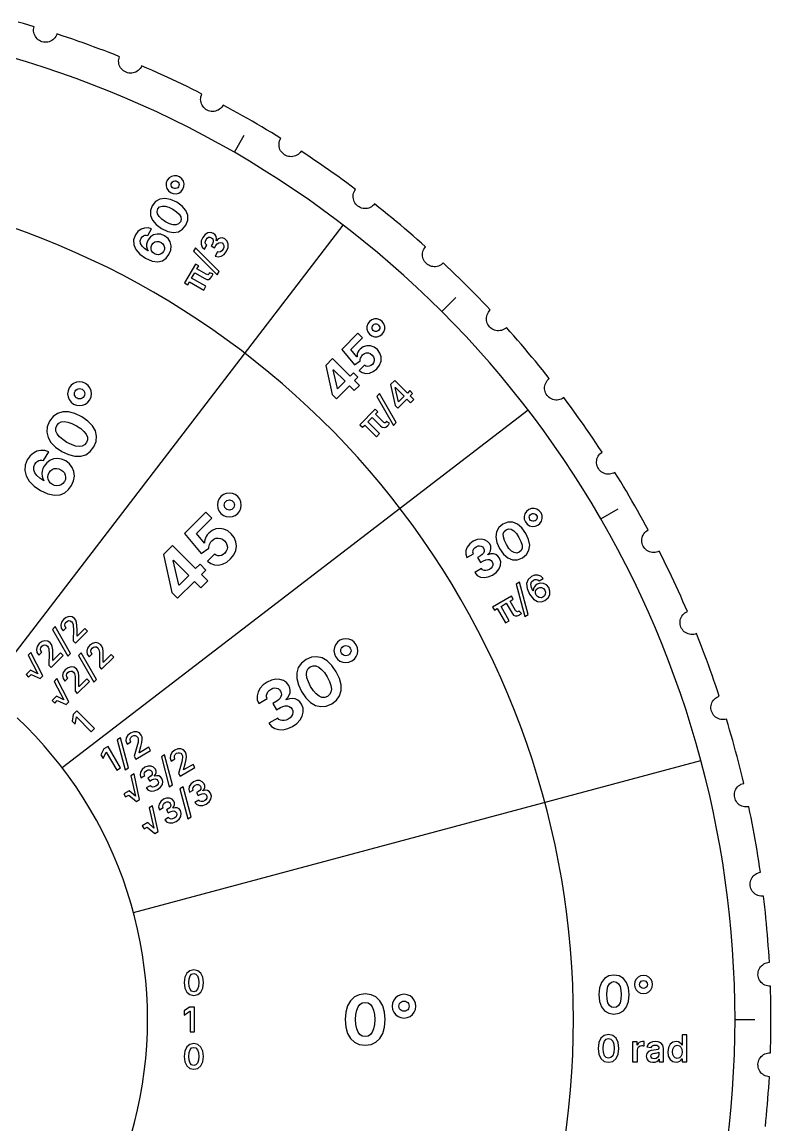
# Model space of a CAD drawing. Header units: millimetres. Extents: x 0 to 208, y 0 to 208.
# Drawn here: x 132.9 to 208, y 93.4 to 204 of the extents above; entities that cross this region are included whole.
import ezdxf

# ---------------------------------------------------------------- set-up
doc = ezdxf.new("R2010")
doc.units = ezdxf.units.MM
for name, color, linetype in [('CORTE', 1, 'CONTINUOUS'), ('GRAVAR', 7, 'CONTINUOUS'), ('MARCAR', 5, 'CONTINUOUS')]:
    doc.layers.add(name, color=color, linetype=linetype)

msp = doc.modelspace()

# ---------------------------------------------------------------- linework, layer by layer
at = {"layer": 'CORTE'}
msp.add_lwpolyline([(207.445, 93.274), (207.501, 93.828), (207.554, 94.382), (207.604, 94.936), (207.651, 95.49), (207.695, 96.045), (207.736, 96.599), (207.774, 97.154), (207.81, 97.71), (207.842, 98.265), (207.698, 98.281), (207.558, 98.314), (207.422, 98.363), (207.293, 98.429), (207.174, 98.509), (207.064, 98.604), (206.967, 98.71), (206.883, 98.828), (206.814, 98.955), (206.761, 99.089), (206.724, 99.229), (206.705, 99.372), (206.702, 99.516), (206.717, 99.66), (206.749, 99.8), (206.798, 99.936), (206.863, 100.065), (206.943, 100.186), (207.036, 100.295), (207.142, 100.393), (207.259, 100.478), (207.386, 100.547), (207.52, 100.601), (207.659, 100.639), (207.802, 100.66), (207.946, 100.663), (207.963, 101.219), (207.976, 101.775), (207.987, 102.331), (207.994, 102.887), (207.999, 103.444), (208, 104), (207.999, 104.556), (207.994, 105.113), (207.987, 105.669), (207.976, 106.225), (207.963, 106.781), (207.946, 107.337), (207.802, 107.34), (207.659, 107.361), (207.52, 107.399), (207.386, 107.453), (207.259, 107.522), (207.142, 107.607), (207.036, 107.705), (206.943, 107.814), (206.863, 107.935), (206.798, 108.064), (206.749, 108.2), (206.717, 108.34), (206.702, 108.484), (206.705, 108.628), (206.724, 108.771), (206.761, 108.911), (206.814, 109.045), (206.883, 109.172), (206.967, 109.29), (207.064, 109.396), (207.174, 109.491), (207.293, 109.571), (207.422, 109.637), (207.558, 109.686), (207.698, 109.719), (207.842, 109.735), (207.81, 110.29), (207.774, 110.846), (207.736, 111.401), (207.695, 111.955), (207.651, 112.51), (207.604, 113.064), (207.554, 113.618), (207.501, 114.172), (207.445, 114.726), (207.387, 115.279), (207.325, 115.832), (207.26, 116.384), (207.116, 116.375), (206.972, 116.383), (206.83, 116.408), (206.692, 116.45), (206.56, 116.509), (206.435, 116.582), (206.321, 116.671), (206.218, 116.772), (206.128, 116.885), (206.053, 117.008), (205.992, 117.139), (205.948, 117.276), (205.921, 117.418), (205.91, 117.562), (205.918, 117.706), (205.942, 117.849), (205.983, 117.987), (206.041, 118.119), (206.114, 118.244), (206.202, 118.359), (206.302, 118.462), (206.415, 118.553), (206.537, 118.629), (206.668, 118.69), (206.805, 118.735), (206.947, 118.764), (206.866, 119.314), (206.783, 119.864), (206.697, 120.414), (206.607, 120.963), (206.515, 121.511), (206.42, 122.059), (206.322, 122.607), (206.221, 123.154), (206.117, 123.701), (206.01, 124.247), (205.9, 124.792), (205.788, 125.337), (205.645, 125.315), (205.501, 125.31), (205.357, 125.323), (205.216, 125.353), (205.079, 125.4), (204.949, 125.462), (204.828, 125.54), (204.716, 125.632), (204.617, 125.737), (204.531, 125.853), (204.459, 125.978), (204.403, 126.111), (204.363, 126.25), (204.341, 126.393), (204.335, 126.537), (204.347, 126.681), (204.376, 126.822), (204.422, 126.959), (204.484, 127.089), (204.561, 127.211), (204.653, 127.323), (204.757, 127.423), (204.872, 127.51), (204.997, 127.582), (205.13, 127.639), (205.268, 127.68), (205.14, 128.221), (205.009, 128.762), (204.875, 129.302), (204.738, 129.841), (204.599, 130.379), (204.456, 130.917), (204.311, 131.454), (204.163, 131.99), (204.011, 132.526), (203.857, 133.06), (203.701, 133.594), (203.541, 134.127), (203.401, 134.093), (203.257, 134.075), (203.113, 134.076), (202.97, 134.093), (202.829, 134.128), (202.694, 134.179), (202.566, 134.246), (202.448, 134.328), (202.339, 134.424), (202.243, 134.531), (202.161, 134.65), (202.094, 134.778), (202.042, 134.913), (202.007, 135.053), (201.989, 135.196), (201.988, 135.34), (202.005, 135.484), (202.039, 135.624), (202.089, 135.759), (202.156, 135.888), (202.237, 136.007), (202.332, 136.116), (202.439, 136.212), (202.557, 136.295), (202.685, 136.363), (202.819, 136.416), (202.644, 136.944), (202.467, 137.471), (202.286, 137.997), (202.103, 138.523), (201.917, 139.047), (201.728, 139.57), (201.536, 140.092), (201.342, 140.614), (201.145, 141.134), (200.945, 141.653), (200.742, 142.171), (200.536, 142.688), (200.4, 142.641), (200.258, 142.612), (200.114, 142.599), (199.97, 142.604), (199.827, 142.627), (199.689, 142.666), (199.555, 142.722), (199.43, 142.793), (199.314, 142.879), (199.209, 142.978), (199.116, 143.089), (199.038, 143.21), (198.975, 143.34), (198.928, 143.476), (198.897, 143.617), (198.884, 143.761), (198.888, 143.906), (198.91, 144.048), (198.948, 144.187), (199.003, 144.321), (199.073, 144.447), (199.159, 144.564), (199.257, 144.669), (199.368, 144.762), (199.488, 144.841), (199.618, 144.905), (199.398, 145.416), (199.175, 145.926), (198.949, 146.434), (198.721, 146.941), (198.49, 147.447), (198.256, 147.952), (198.02, 148.456), (197.78, 148.958), (197.539, 149.459), (197.294, 149.959), (197.047, 150.457), (196.797, 150.954), (196.665, 150.896), (196.527, 150.854), (196.384, 150.83), (196.24, 150.822), (196.096, 150.832), (195.954, 150.859), (195.817, 150.902), (195.686, 150.962), (195.562, 151.038), (195.449, 151.127), (195.348, 151.23), (195.259, 151.344), (195.185, 151.468), (195.126, 151.6), (195.083, 151.738), (195.058, 151.88), (195.049, 152.024), (195.058, 152.168), (195.084, 152.31), (195.127, 152.448), (195.186, 152.579), (195.261, 152.703), (195.35, 152.817), (195.452, 152.919), (195.566, 153.008), (195.689, 153.083), (195.425, 153.573), (195.159, 154.061), (194.889, 154.548), (194.618, 155.033), (194.344, 155.517), (194.067, 156), (193.787, 156.481), (193.505, 156.961), (193.221, 157.439), (192.933, 157.915), (192.644, 158.39), (192.352, 158.863), (192.225, 158.794), (192.091, 158.74), (191.951, 158.703), (191.809, 158.683), (191.664, 158.68), (191.521, 158.695), (191.38, 158.726), (191.244, 158.775), (191.114, 158.839), (190.994, 158.918), (190.884, 159.012), (190.785, 159.118), (190.701, 159.234), (190.631, 159.361), (190.576, 159.494), (190.538, 159.634), (190.517, 159.776), (190.513, 159.921), (190.527, 160.065), (190.558, 160.206), (190.606, 160.342), (190.669, 160.472), (190.748, 160.593), (190.84, 160.703), (190.946, 160.802), (191.062, 160.887), (190.757, 161.352), (190.449, 161.816), (190.138, 162.277), (189.825, 162.737), (189.51, 163.195), (189.192, 163.652), (188.872, 164.107), (188.549, 164.56), (188.224, 165.011), (187.896, 165.461), (187.566, 165.909), (187.234, 166.355), (187.114, 166.275), (186.985, 166.21), (186.849, 166.16), (186.708, 166.128), (186.565, 166.113), (186.421, 166.114), (186.277, 166.134), (186.138, 166.17), (186.003, 166.223), (185.876, 166.291), (185.758, 166.375), (185.651, 166.472), (185.557, 166.581), (185.476, 166.7), (185.41, 166.829), (185.36, 166.964), (185.327, 167.105), (185.31, 167.248), (185.312, 167.393), (185.33, 167.536), (185.365, 167.676), (185.417, 167.81), (185.485, 167.938), (185.568, 168.056), (185.664, 168.164), (185.773, 168.259), (185.428, 168.695), (185.081, 169.13), (184.731, 169.563), (184.379, 169.994), (184.025, 170.423), (183.669, 170.85), (183.31, 171.275), (182.949, 171.698), (182.586, 172.12), (182.22, 172.539), (181.852, 172.957), (181.482, 173.372), (181.37, 173.282), (181.247, 173.206), (181.116, 173.145), (180.979, 173.1), (180.837, 173.072), (180.693, 173.061), (180.549, 173.068), (180.407, 173.092), (180.268, 173.133), (180.136, 173.19), (180.011, 173.263), (179.896, 173.35), (179.792, 173.451), (179.701, 173.563), (179.624, 173.685), (179.563, 173.816), (179.517, 173.953), (179.489, 174.094), (179.477, 174.238), (179.483, 174.382), (179.506, 174.525), (179.546, 174.664), (179.603, 174.796), (179.675, 174.922), (179.761, 175.037), (179.861, 175.141), (179.479, 175.546), (179.096, 175.949), (178.71, 176.35), (178.322, 176.748), (177.931, 177.145), (177.539, 177.539), (177.145, 177.931), (176.748, 178.322), (176.35, 178.71), (175.949, 179.096), (175.546, 179.479), (175.141, 179.861), (175.037, 179.761), (174.922, 179.675), (174.796, 179.603), (174.664, 179.546), (174.525, 179.506), (174.382, 179.483), (174.238, 179.477), (174.094, 179.489), (173.953, 179.517), (173.816, 179.563), (173.685, 179.624), (173.563, 179.701), (173.451, 179.792), (173.35, 179.896), (173.263, 180.011), (173.19, 180.136), (173.133, 180.268), (173.092, 180.407), (173.068, 180.549), (173.061, 180.693), (173.072, 180.837), (173.1, 180.979), (173.145, 181.116), (173.206, 181.247), (173.282, 181.37), (173.372, 181.482), (172.957, 181.852), (172.539, 182.22), (172.12, 182.586), (171.698, 182.949), (171.275, 183.31), (170.85, 183.669), (170.423, 184.025), (169.994, 184.379), (169.563, 184.731), (169.13, 185.081), (168.695, 185.428), (168.259, 185.773), (168.164, 185.664), (168.056, 185.568), (167.938, 185.485), (167.81, 185.417), (167.676, 185.365), (167.536, 185.33), (167.393, 185.312), (167.248, 185.31), (167.105, 185.327), (166.964, 185.36), (166.829, 185.41), (166.7, 185.476), (166.581, 185.557), (166.472, 185.651), (166.375, 185.758), (166.291, 185.876), (166.223, 186.003), (166.17, 186.138), (166.134, 186.277), (166.114, 186.421), (166.113, 186.565), (166.128, 186.708), (166.16, 186.849), (166.21, 186.985), (166.275, 187.114), (166.355, 187.234), (165.909, 187.566), (165.461, 187.896), (165.011, 188.224), (164.56, 188.549), (164.107, 188.872), (163.652, 189.192), (163.195, 189.51), (162.737, 189.825), (162.277, 190.138), (161.816, 190.449), (161.352, 190.757), (160.887, 191.062), (160.802, 190.946), (160.703, 190.84), (160.593, 190.748), (160.472, 190.669), (160.342, 190.606), (160.206, 190.558), (160.065, 190.527), (159.921, 190.513), (159.776, 190.517), (159.634, 190.538), (159.494, 190.576), (159.361, 190.631), (159.234, 190.701), (159.118, 190.785), (159.012, 190.884), (158.918, 190.994), (158.839, 191.114), (158.775, 191.244), (158.726, 191.38), (158.695, 191.521), (158.68, 191.664), (158.683, 191.809), (158.703, 191.951), (158.74, 192.091), (158.794, 192.225), (158.863, 192.352), (158.39, 192.644), (157.915, 192.933), (157.439, 193.221), (156.961, 193.505), (156.481, 193.787), (156, 194.067), (155.517, 194.344), (155.033, 194.618), (154.548, 194.889), (154.061, 195.159), (153.573, 195.425), (153.083, 195.689), (153.008, 195.566), (152.919, 195.452), (152.817, 195.35), (152.703, 195.261), (152.579, 195.186), (152.448, 195.127), (152.31, 195.084), (152.168, 195.058), (152.024, 195.049), (151.88, 195.058), (151.738, 195.083), (151.6, 195.126), (151.468, 195.185), (151.344, 195.259), (151.23, 195.348), (151.127, 195.449), (151.038, 195.562), (150.962, 195.686), (150.902, 195.817), (150.859, 195.954), (150.832, 196.096), (150.822, 196.24), (150.83, 196.384), (150.854, 196.527), (150.896, 196.665), (150.954, 196.797), (150.457, 197.047), (149.959, 197.294), (149.459, 197.539), (148.958, 197.78), (148.456, 198.02), (147.952, 198.256), (147.447, 198.49), (146.941, 198.721), (146.434, 198.949), (145.926, 199.175), (145.416, 199.398), (144.905, 199.618), (144.841, 199.488), (144.762, 199.368), (144.669, 199.257), (144.564, 199.159), (144.447, 199.073), (144.321, 199.003), (144.187, 198.948), (144.048, 198.91), (143.906, 198.888), (143.761, 198.884), (143.617, 198.897), (143.476, 198.928), (143.34, 198.975), (143.21, 199.038), (143.089, 199.116), (142.978, 199.209), (142.879, 199.314), (142.793, 199.43), (142.722, 199.555), (142.666, 199.689), (142.627, 199.827), (142.604, 199.97), (142.599, 200.114), (142.612, 200.258), (142.641, 200.4), (142.688, 200.536), (142.171, 200.742), (141.653, 200.945), (141.134, 201.145), (140.614, 201.342), (140.092, 201.536), (139.57, 201.728), (139.047, 201.917), (138.523, 202.103), (137.997, 202.286), (137.471, 202.467), (136.944, 202.644), (136.416, 202.819), (136.363, 202.685), (136.295, 202.557), (136.212, 202.439), (136.116, 202.332), (136.007, 202.237), (135.888, 202.156), (135.759, 202.089), (135.624, 202.039), (135.484, 202.005), (135.34, 201.988), (135.196, 201.989), (135.053, 202.007), (134.913, 202.042), (134.778, 202.094), (134.65, 202.161), (134.531, 202.243), (134.424, 202.339), (134.328, 202.448), (134.246, 202.566), (134.179, 202.694), (134.128, 202.829), (134.093, 202.97), (134.076, 203.113), (134.075, 203.257), (134.093, 203.401), (134.127, 203.541), (133.594, 203.701), (133.06, 203.857), (132.526, 204.011)], dxfattribs=at)
at = {"layer": 'GRAVAR'}
for points in [[(149.045, 187.245), (149.149, 187.515), (149.163, 187.795), (149.092, 188.062), (148.941, 188.298), (148.716, 188.481), (148.444, 188.585), (148.163, 188.598), (147.895, 188.527), (147.658, 188.376), (147.475, 188.152), (147.372, 187.88), (147.359, 187.599), (147.431, 187.331), (147.584, 187.094), (147.81, 186.91), (148.08, 186.807), (148.36, 186.795), (148.627, 186.867), (148.863, 187.019), (149.045, 187.245)], [(148.601, 187.502), (148.521, 187.405), (148.419, 187.34), (148.304, 187.309), (148.184, 187.315), (148.068, 187.359), (147.971, 187.438), (147.906, 187.539), (147.875, 187.654), (147.881, 187.775), (147.926, 187.892), (148.004, 187.988), (148.105, 188.053), (148.221, 188.085), (148.341, 188.079), (148.459, 188.035), (148.555, 187.956), (148.619, 187.854), (148.65, 187.739), (148.645, 187.618), (148.601, 187.502)], [(149.35, 183.647), (149.542, 184.147), (149.54, 184.638), (149.35, 185.107), (148.976, 185.545), (148.424, 185.94), (147.806, 186.22), (147.239, 186.324), (146.735, 186.254), (146.308, 186.012), (145.971, 185.598), (145.782, 185.101), (145.786, 184.61), (145.977, 184.139), (146.351, 183.7), (146.903, 183.305), (147.521, 183.024), (148.087, 182.92), (148.589, 182.991), (149.014, 183.234), (149.35, 183.647)], [(148.792, 183.97), (148.616, 183.776), (148.373, 183.682), (148.069, 183.687), (147.71, 183.791), (147.3, 183.992), (146.92, 184.247), (146.649, 184.508), (146.491, 184.77), (146.449, 185.028), (146.528, 185.277), (146.704, 185.471), (146.948, 185.564), (147.254, 185.559), (147.616, 185.455), (148.028, 185.253), (148.407, 184.999), (148.676, 184.738), (148.832, 184.477), (148.872, 184.219), (148.792, 183.97)], [(147.647, 180.696), (147.826, 181.134), (147.865, 181.562), (147.77, 181.959), (147.549, 182.305), (147.208, 182.578), (146.831, 182.73), (146.457, 182.759), (146.107, 182.673), (145.801, 182.477), (145.56, 182.178), (145.459, 181.956), (145.406, 181.729), (145.402, 181.503), (145.447, 181.286), (145.543, 181.087), (145.53, 181.065), (145.187, 181.299), (144.942, 181.549), (144.802, 181.809), (144.773, 182.073), (144.862, 182.336), (144.964, 182.473), (145.085, 182.571), (145.222, 182.628), (145.37, 182.645), (145.526, 182.619), (145.909, 183.281), (145.553, 183.375), (145.193, 183.359), (144.849, 183.237), (144.539, 183.007), (144.282, 182.672), (144.1, 182.178), (144.113, 181.68), (144.317, 181.194), (144.708, 180.736), (145.282, 180.324), (145.954, 180.031), (146.524, 179.962), (146.995, 180.076), (147.368, 180.334), (147.647, 180.696)], [(153.419, 181.024), (153.568, 181.399), (153.584, 181.753), (153.472, 182.056), (153.237, 182.278), (153.015, 182.362), (152.794, 182.359), (152.584, 182.268), (152.395, 182.088), (152.376, 182.099), (152.41, 182.31), (152.377, 182.506), (152.278, 182.678), (152.113, 182.814), (151.831, 182.904), (151.536, 182.868), (151.257, 182.705), (151.023, 182.418), (150.888, 182.073), (150.876, 181.738), (150.985, 181.445), (151.214, 181.224), (151.447, 181.627), (151.334, 181.74), (151.285, 181.886), (151.296, 182.051), (151.363, 182.217), (151.473, 182.353), (151.606, 182.43), (151.753, 182.443), (151.903, 182.391), (152.026, 182.28), (152.085, 182.134), (152.079, 181.964), (152.007, 181.783), (151.888, 181.575), (152.211, 181.389), (152.331, 181.596), (152.472, 181.78), (152.633, 181.885), (152.801, 181.912), (152.966, 181.859), (153.09, 181.745), (153.149, 181.592), (153.142, 181.415), (153.068, 181.227), (152.95, 181.074), (152.809, 180.976), (152.657, 180.94), (152.505, 180.977), (152.261, 180.554), (152.571, 180.467), (152.884, 180.524), (153.175, 180.713), (153.419, 181.024)], [(147.11, 181.001), (146.973, 180.833), (146.799, 180.725), (146.601, 180.678), (146.394, 180.694), (146.192, 180.773), (146.024, 180.909), (145.908, 181.082), (145.851, 181.279), (145.857, 181.485), (145.933, 181.686), (146.069, 181.853), (146.241, 181.962), (146.436, 182.009), (146.643, 181.993), (146.847, 181.912), (147.021, 181.774), (147.138, 181.601), (147.195, 181.406), (147.187, 181.201), (147.11, 181.001)], [(150.319, 181.381), (150.112, 181.023), (152.477, 178.653), (152.684, 179.011)], [(151.936, 178.503), (151.976, 178.579), (152.005, 178.648), (152.026, 178.709), (152.039, 178.757), (151.695, 178.864), (151.69, 178.844), (151.682, 178.82), (151.669, 178.792), (151.65, 178.756), (151.602, 178.697), (151.546, 178.674), (151.477, 178.685), (151.39, 178.727), (150.45, 179.269), (150.622, 179.567), (150.303, 179.751), (149.211, 177.859), (149.529, 177.675), (149.688, 177.949), (151.124, 177.12), (151.352, 177.516), (149.916, 178.345), (150.221, 178.874), (151.224, 178.295), (151.433, 178.21), (151.62, 178.213), (151.787, 178.309), (151.936, 178.503)], [(169.025, 172.719), (169.196, 172.954), (169.281, 173.22), (169.281, 173.497), (169.197, 173.763), (169.027, 173.998), (168.791, 174.169), (168.523, 174.255), (168.245, 174.255), (167.978, 174.171), (167.743, 174.002), (167.573, 173.766), (167.488, 173.498), (167.488, 173.22), (167.574, 172.952), (167.745, 172.716), (167.98, 172.546), (168.246, 172.462), (168.524, 172.462), (168.79, 172.548), (169.025, 172.719)], [(168.663, 173.082), (168.56, 173.009), (168.445, 172.973), (168.326, 172.973), (168.212, 173.009), (168.111, 173.082), (168.037, 173.183), (168.001, 173.298), (168.001, 173.417), (168.037, 173.532), (168.111, 173.634), (168.212, 173.707), (168.326, 173.743), (168.446, 173.744), (168.561, 173.707), (168.663, 173.634), (168.735, 173.533), (168.771, 173.418), (168.771, 173.299), (168.735, 173.184), (168.663, 173.082)], [(168.472, 169.248), (168.757, 169.622), (168.905, 170.024), (168.917, 170.43), (168.794, 170.819), (168.537, 171.17), (168.206, 171.419), (167.846, 171.548), (167.479, 171.555), (167.127, 171.443), (166.811, 171.212), (166.686, 171.066), (166.592, 170.911), (166.53, 170.754), (166.501, 170.601), (166.504, 170.458), (166.49, 170.444), (165.88, 171.194), (167.049, 172.362), (166.594, 172.817), (164.969, 171.192), (166.25, 169.652), (166.831, 170.06), (166.83, 170.177), (166.854, 170.3), (166.902, 170.421), (166.97, 170.536), (167.058, 170.64), (167.236, 170.772), (167.431, 170.836), (167.634, 170.833), (167.832, 170.762), (168.015, 170.624), (168.153, 170.443), (168.223, 170.248), (168.226, 170.049), (168.164, 169.858), (168.035, 169.684), (167.886, 169.569), (167.724, 169.5), (167.557, 169.482), (167.397, 169.518), (167.253, 169.609), (166.717, 169.073), (167.027, 168.866), (167.379, 168.782), (167.751, 168.819), (168.122, 168.975), (168.472, 169.248)], [(164.445, 166.249), (165.731, 167.535), (166.208, 167.057), (166.737, 167.585), (166.259, 168.063), (166.594, 168.399), (166.151, 168.842), (165.815, 168.507), (164.05, 170.272), (163.359, 169.582), (164.01, 166.684)], [(165.298, 167.989), (164.557, 167.248), (164.535, 167.27), (164.117, 169.127), (164.138, 169.149)], [(139.711, 166.149), (139.834, 166.443), (139.873, 166.749), (139.833, 167.051), (139.717, 167.333), (139.531, 167.579), (139.278, 167.774), (138.981, 167.897), (138.673, 167.936), (138.37, 167.896), (138.087, 167.78), (137.84, 167.594), (137.645, 167.342), (137.523, 167.045), (137.485, 166.737), (137.526, 166.434), (137.643, 166.151), (137.831, 165.904), (138.085, 165.708), (138.38, 165.587), (138.687, 165.549), (138.989, 165.59), (139.27, 165.706), (139.516, 165.894), (139.711, 166.149)], [(139.127, 166.486), (139.041, 166.377), (138.935, 166.297), (138.813, 166.247), (138.684, 166.23), (138.552, 166.246), (138.426, 166.298), (138.316, 166.382), (138.235, 166.488), (138.185, 166.61), (138.168, 166.739), (138.185, 166.872), (138.238, 166.999), (138.321, 167.108), (138.427, 167.188), (138.549, 167.238), (138.679, 167.256), (138.811, 167.24), (138.939, 167.187), (139.047, 167.103), (139.127, 166.997), (139.176, 166.876), (139.194, 166.746), (139.178, 166.613), (139.127, 166.486)], [(170.593, 165.292), (171.501, 166.201), (171.856, 165.846), (172.184, 166.174), (171.829, 166.529), (172.075, 166.775), (171.794, 167.057), (171.548, 166.811), (170.275, 168.083), (169.85, 167.658), (170.32, 165.565)], [(171.226, 166.489), (170.661, 165.924), (170.645, 165.939), (170.328, 167.357), (170.343, 167.372)], [(168.768, 166.756), (168.476, 166.464), (170.147, 163.563), (170.439, 163.855)], [(140.112, 161.414), (140.34, 161.963), (140.39, 162.505), (140.267, 163.031), (139.975, 163.533), (139.516, 164.003), (138.894, 164.431), (138.212, 164.755), (137.575, 164.917), (136.991, 164.919), (136.472, 164.763), (136.027, 164.45), (135.666, 163.981), (135.441, 163.436), (135.393, 162.895), (135.518, 162.367), (135.812, 161.864), (136.271, 161.393), (136.892, 160.964), (137.574, 160.64), (138.211, 160.478), (138.792, 160.476), (139.309, 160.632), (139.752, 160.945), (140.112, 161.414)], [(169.586, 163.557), (169.644, 163.62), (169.69, 163.68), (169.726, 163.733), (169.751, 163.777), (169.446, 163.969), (169.436, 163.95), (169.422, 163.93), (169.402, 163.906), (169.374, 163.877), (169.313, 163.832), (169.253, 163.824), (169.189, 163.852), (169.116, 163.915), (168.348, 164.682), (168.591, 164.926), (168.331, 165.186), (166.786, 163.641), (167.046, 163.381), (167.27, 163.605), (168.443, 162.432), (168.766, 162.755), (167.593, 163.928), (168.025, 164.36), (168.844, 163.541), (169.023, 163.405), (169.205, 163.359), (169.391, 163.409), (169.586, 163.557)], [(139.377, 161.839), (139.191, 161.617), (138.942, 161.487), (138.636, 161.447), (138.277, 161.498), (137.868, 161.638), (137.414, 161.868), (136.987, 162.147), (136.66, 162.432), (136.435, 162.72), (136.314, 163.006), (136.301, 163.287), (136.398, 163.559), (136.586, 163.78), (136.835, 163.911), (137.144, 163.95), (137.505, 163.899), (137.916, 163.758), (138.372, 163.527), (138.798, 163.249), (139.124, 162.965), (139.347, 162.678), (139.465, 162.392), (139.476, 162.112), (139.377, 161.839)], [(137.871, 157.532), (138.08, 158.012), (138.161, 158.486), (138.117, 158.939), (137.954, 159.354), (137.678, 159.716), (137.293, 160.008), (136.881, 160.185), (136.468, 160.25), (136.07, 160.207), (135.703, 160.062), (135.383, 159.818), (135.125, 159.481), (135.01, 159.239), (134.939, 158.99), (134.912, 158.74), (134.93, 158.496), (134.993, 158.262), (135.102, 158.045), (135.086, 158.016), (134.701, 158.272), (134.405, 158.542), (134.202, 158.823), (134.098, 159.111), (134.098, 159.401), (134.207, 159.69), (134.317, 159.843), (134.444, 159.961), (134.588, 160.043), (134.744, 160.087), (134.909, 160.093), (135.08, 160.061), (135.584, 160.933), (135.195, 161.045), (134.799, 161.058), (134.412, 160.973), (134.047, 160.789), (133.719, 160.508), (133.443, 160.131), (133.226, 159.591), (133.188, 159.044), (133.325, 158.503), (133.635, 157.98), (134.114, 157.489), (134.759, 157.042), (135.506, 156.699), (136.158, 156.566), (136.72, 156.613), (137.191, 156.81), (137.574, 157.126), (137.871, 157.532)], [(137.164, 157.932), (137.018, 157.743), (136.836, 157.609), (136.628, 157.529), (136.405, 157.505), (136.178, 157.54), (135.957, 157.633), (135.767, 157.778), (135.626, 157.959), (135.535, 158.166), (135.501, 158.388), (135.526, 158.615), (135.616, 158.834), (135.761, 159.023), (135.941, 159.158), (136.147, 159.238), (136.368, 159.262), (136.595, 159.227), (136.818, 159.131), (137.014, 158.984), (137.159, 158.802), (137.249, 158.596), (137.282, 158.376), (137.255, 158.151), (137.164, 157.932)], [(154.539, 154.748), (154.734, 155.001), (154.851, 155.286), (154.89, 155.588), (154.851, 155.89), (154.735, 156.176), (154.542, 156.43), (154.286, 156.625), (153.999, 156.743), (153.696, 156.782), (153.393, 156.744), (153.106, 156.629), (152.852, 156.435), (152.657, 156.18), (152.541, 155.893), (152.503, 155.589), (152.542, 155.286), (152.659, 154.998), (152.854, 154.743), (153.108, 154.549), (153.395, 154.433), (153.697, 154.395), (153.999, 154.435), (154.285, 154.552), (154.539, 154.748)], [(154.062, 155.225), (153.951, 155.142), (153.828, 155.092), (153.697, 155.075), (153.568, 155.092), (153.445, 155.142), (153.336, 155.225), (153.252, 155.335), (153.202, 155.458), (153.185, 155.588), (153.202, 155.718), (153.252, 155.841), (153.336, 155.951), (153.445, 156.034), (153.568, 156.084), (153.698, 156.101), (153.829, 156.085), (153.952, 156.035), (154.062, 155.951), (154.145, 155.842), (154.195, 155.719), (154.211, 155.589), (154.194, 155.458), (154.144, 155.335), (154.062, 155.225)], [(153.811, 150.18), (154.136, 150.588), (154.336, 151.023), (154.411, 151.469), (154.363, 151.91), (154.191, 152.329), (153.896, 152.71), (153.537, 152.994), (153.148, 153.167), (152.746, 153.231), (152.347, 153.185), (151.968, 153.029), (151.625, 152.764), (151.486, 152.605), (151.375, 152.437), (151.292, 152.265), (151.238, 152.093), (151.215, 151.928), (151.222, 151.772), (151.203, 151.753), (150.401, 152.741), (151.939, 154.278), (151.341, 154.876), (149.203, 152.738), (150.887, 150.712), (151.651, 151.248), (151.648, 151.376), (151.668, 151.51), (151.71, 151.644), (151.772, 151.775), (151.853, 151.899), (151.95, 152.012), (152.144, 152.163), (152.355, 152.252), (152.575, 152.279), (152.797, 152.245), (153.011, 152.149), (153.21, 151.991), (153.367, 151.794), (153.462, 151.582), (153.497, 151.365), (153.47, 151.149), (153.383, 150.943), (153.236, 150.754), (153.075, 150.623), (152.899, 150.535), (152.717, 150.492), (152.536, 150.496), (152.363, 150.55), (152.207, 150.655), (151.502, 149.95), (151.838, 149.712), (152.214, 149.586), (152.616, 149.571), (153.027, 149.667), (153.431, 149.87), (153.811, 150.18)], [(184.615, 153.56), (184.841, 153.742), (184.992, 153.977), (185.064, 154.244), (185.051, 154.523), (184.948, 154.794), (184.764, 155.02), (184.528, 155.172), (184.26, 155.245), (183.98, 155.233), (183.709, 155.13), (183.483, 154.946), (183.332, 154.709), (183.26, 154.44), (183.274, 154.16), (183.378, 153.888), (183.561, 153.663), (183.796, 153.512), (184.064, 153.441), (184.344, 153.455), (184.615, 153.56)], [(183.081, 150.291), (183.496, 150.628), (183.74, 151.054), (183.81, 151.556), (183.706, 152.122), (183.425, 152.74), (183.03, 153.291), (182.591, 153.665), (182.119, 153.856), (181.628, 153.86), (181.13, 153.67), (180.717, 153.334), (180.475, 152.907), (180.405, 152.404), (180.51, 151.836), (180.79, 151.218), (181.185, 150.666), (181.623, 150.293), (182.093, 150.103), (182.583, 150.101), (183.081, 150.291)], [(184.359, 154.004), (184.241, 153.96), (184.121, 153.955), (184.005, 153.985), (183.904, 154.05), (183.826, 154.146), (183.781, 154.264), (183.775, 154.384), (183.806, 154.499), (183.872, 154.6), (183.969, 154.679), (184.085, 154.724), (184.205, 154.729), (184.321, 154.699), (184.423, 154.634), (184.502, 154.537), (184.546, 154.42), (184.551, 154.3), (184.52, 154.185), (184.455, 154.083), (184.359, 154.004)], [(182.758, 150.85), (182.509, 150.77), (182.251, 150.81), (181.991, 150.966), (181.731, 151.236), (181.477, 151.615), (181.275, 152.026), (181.171, 152.387), (181.165, 152.693), (181.258, 152.938), (181.451, 153.114), (181.701, 153.193), (181.959, 153.153), (182.221, 152.995), (182.483, 152.724), (182.738, 152.343), (182.939, 151.933), (183.042, 151.573), (183.047, 151.269), (182.952, 151.026), (182.758, 150.85)], [(148.512, 146.234), (150.204, 147.926), (150.833, 147.297), (151.528, 147.992), (150.899, 148.621), (151.341, 149.063), (150.757, 149.646), (150.315, 149.205), (147.992, 151.528), (147.084, 150.619), (147.94, 146.806)], [(180.092, 148.566), (180.478, 148.85), (180.748, 149.182), (180.897, 149.541), (180.914, 149.906), (180.792, 150.257), (180.628, 150.469), (180.424, 150.615), (180.183, 150.688), (179.912, 150.684), (179.614, 150.598), (179.6, 150.623), (179.766, 150.805), (179.875, 151.009), (179.922, 151.228), (179.902, 151.454), (179.812, 151.679), (179.59, 151.942), (179.294, 152.109), (178.943, 152.172), (178.556, 152.122), (178.152, 151.951), (177.799, 151.687), (177.55, 151.371), (177.414, 151.023), (177.401, 150.663), (177.521, 150.312), (178.17, 150.686), (178.118, 150.846), (178.128, 151.006), (178.192, 151.159), (178.305, 151.296), (178.459, 151.41), (178.63, 151.482), (178.794, 151.501), (178.946, 151.469), (179.078, 151.388), (179.182, 151.259), (179.241, 151.097), (179.238, 150.933), (179.177, 150.774), (179.061, 150.628), (178.894, 150.504), (178.589, 150.328), (178.879, 149.826), (179.183, 150.002), (179.407, 150.102), (179.613, 150.138), (179.796, 150.114), (179.949, 150.032), (180.064, 149.895), (180.124, 149.731), (180.121, 149.563), (180.059, 149.401), (179.942, 149.252), (179.772, 149.126), (179.584, 149.042), (179.401, 149.009), (179.232, 149.025), (179.087, 149.092), (178.975, 149.211), (178.297, 148.819), (178.545, 148.535), (178.869, 148.366), (179.249, 148.313), (179.663, 148.379), (180.092, 148.566)], [(149.634, 148.524), (148.659, 147.549), (148.631, 147.577), (148.08, 150.021), (148.109, 150.05)], [(185.342, 146.013), (185.65, 146.273), (185.819, 146.595), (185.843, 146.948), (185.719, 147.302), (185.486, 147.577), (185.194, 147.73), (184.872, 147.755), (184.554, 147.647), (184.385, 147.52), (184.26, 147.362), (184.182, 147.182), (184.158, 146.987), (184.141, 146.977), (183.982, 147.33), (183.936, 147.637), (184.004, 147.886), (184.19, 148.066), (184.341, 148.125), (184.488, 148.129), (184.625, 148.082), (184.745, 147.989), (185.156, 148.227), (184.92, 148.442), (184.631, 148.554), (184.31, 148.553), (183.981, 148.429), (183.651, 148.124), (183.505, 147.709), (183.552, 147.204), (183.796, 146.632), (184.184, 146.137), (184.587, 145.905), (184.982, 145.881), (185.342, 146.013)], [(182.804, 147.854), (182.446, 147.647), (183.309, 144.413), (183.667, 144.62)], [(185.143, 146.353), (184.949, 146.289), (184.755, 146.308), (184.581, 146.4), (184.447, 146.555), (184.381, 146.748), (184.391, 146.945), (184.474, 147.123), (184.626, 147.26), (184.819, 147.325), (185.011, 147.309), (185.183, 147.218), (185.317, 147.06), (185.387, 146.862), (185.379, 146.664), (185.296, 146.488), (185.143, 146.353)], [(182.766, 144.553), (182.838, 144.599), (182.898, 144.645), (182.946, 144.687), (182.982, 144.722), (182.737, 144.987), (182.723, 144.971), (182.704, 144.955), (182.679, 144.937), (182.644, 144.916), (182.573, 144.889), (182.513, 144.897), (182.459, 144.941), (182.404, 145.02), (181.861, 145.96), (182.159, 146.132), (181.975, 146.451), (180.083, 145.358), (180.267, 145.04), (180.541, 145.198), (181.37, 143.762), (181.766, 143.991), (180.937, 145.427), (181.466, 145.732), (182.045, 144.729), (182.183, 144.551), (182.346, 144.46), (182.539, 144.46), (182.766, 144.553)], [(138.274, 141.739), (139.483, 142.948), (139.219, 143.213), (138.449, 142.443), (138.436, 142.456), (138.43, 143.076), (138.423, 143.511), (138.382, 143.82), (138.302, 144.038), (138.178, 144.201), (137.93, 144.363), (137.647, 144.404), (137.352, 144.323), (137.071, 144.119), (136.869, 143.839), (136.792, 143.538), (136.843, 143.24), (137.026, 142.968), (137.329, 143.271), (137.227, 143.414), (137.193, 143.565), (137.226, 143.716), (137.326, 143.857), (137.461, 143.954), (137.608, 143.994), (137.754, 143.97), (137.889, 143.881), (137.977, 143.758), (138.027, 143.607), (138.049, 143.419), (138.056, 143.184), (138.046, 141.967)], [(136.224, 143.391), (135.954, 143.12), (137.501, 140.434), (137.771, 140.705)], [(135.84, 139.305), (137.049, 140.514), (136.784, 140.778), (136.014, 140.008), (136.001, 140.021), (135.995, 140.642), (135.988, 141.076), (135.947, 141.385), (135.867, 141.603), (135.744, 141.766), (135.496, 141.928), (135.212, 141.969), (134.918, 141.889), (134.637, 141.685), (134.435, 141.404), (134.357, 141.103), (134.408, 140.805), (134.592, 140.534), (134.894, 140.836), (134.792, 140.979), (134.758, 141.131), (134.792, 141.281), (134.892, 141.422), (135.027, 141.52), (135.173, 141.559), (135.32, 141.536), (135.454, 141.446), (135.543, 141.323), (135.593, 141.172), (135.615, 140.984), (135.621, 140.75), (135.612, 139.532)], [(140.891, 139.123), (142.1, 140.332), (141.835, 140.596), (141.065, 139.826), (141.052, 139.839), (141.046, 140.46), (141.039, 140.894), (140.998, 141.203), (140.918, 141.422), (140.794, 141.585), (140.547, 141.746), (140.263, 141.788), (139.969, 141.707), (139.688, 141.503), (139.486, 141.222), (139.408, 140.922), (139.459, 140.624), (139.642, 140.352), (139.945, 140.654), (139.843, 140.798), (139.809, 140.949), (139.842, 141.099), (139.943, 141.241), (140.078, 141.338), (140.224, 141.377), (140.371, 141.354), (140.505, 141.264), (140.594, 141.141), (140.643, 140.99), (140.666, 140.802), (140.672, 140.568), (140.663, 139.351)], [(165.978, 139.953), (166.231, 140.147), (166.418, 140.393), (166.534, 140.674), (166.575, 140.976), (166.537, 141.282), (166.415, 141.578), (166.219, 141.832), (165.972, 142.02), (165.69, 142.137), (165.387, 142.178), (165.08, 142.141), (164.785, 142.02), (164.531, 141.824), (164.344, 141.576), (164.228, 141.293), (164.188, 140.99), (164.227, 140.682), (164.349, 140.385), (164.544, 140.132), (164.791, 139.946), (165.073, 139.83), (165.375, 139.79), (165.682, 139.83), (165.978, 139.953)], [(133.764, 139.044), (133.314, 138.594), (133.569, 138.339), (133.831, 138.601), (134.729, 138.194), (134.993, 138.457), (133.793, 140.794), (133.523, 140.523), (134.498, 138.672)], [(138.84, 140.774), (138.57, 140.504), (140.117, 137.818), (140.388, 138.088)], [(165.641, 140.538), (165.512, 140.486), (165.379, 140.47), (165.249, 140.488), (165.128, 140.537), (165.023, 140.617), (164.939, 140.725), (164.886, 140.853), (164.87, 140.985), (164.887, 141.115), (164.937, 141.236), (165.017, 141.342), (165.127, 141.427), (165.254, 141.479), (165.386, 141.496), (165.516, 141.478), (165.637, 141.429), (165.744, 141.348), (165.828, 141.239), (165.88, 141.112), (165.896, 140.98), (165.878, 140.851), (165.828, 140.729), (165.748, 140.622), (165.641, 140.538)], [(138.456, 136.688), (139.665, 137.897), (139.4, 138.162), (138.63, 137.392), (138.617, 137.405), (138.611, 138.025), (138.605, 138.46), (138.564, 138.769), (138.483, 138.987), (138.36, 139.15), (138.112, 139.312), (137.829, 139.353), (137.534, 139.272), (137.253, 139.068), (137.051, 138.788), (136.974, 138.487), (137.025, 138.189), (137.208, 137.917), (137.51, 138.22), (137.408, 138.363), (137.374, 138.514), (137.408, 138.665), (137.508, 138.806), (137.643, 138.904), (137.79, 138.943), (137.936, 138.92), (138.07, 138.83), (138.159, 138.707), (138.209, 138.556), (138.231, 138.368), (138.238, 138.133), (138.228, 136.916)], [(163.958, 135.653), (164.429, 136.014), (164.744, 136.458), (164.901, 136.975), (164.898, 137.556), (164.735, 138.193), (164.411, 138.875), (163.983, 139.495), (163.512, 139.955), (163.008, 140.249), (162.48, 140.373), (161.938, 140.325), (161.391, 140.099), (160.923, 139.739), (160.611, 139.294), (160.456, 138.775), (160.459, 138.192), (160.621, 137.555), (160.944, 136.873), (161.373, 136.251), (161.843, 135.793), (162.345, 135.5), (162.871, 135.377), (163.412, 135.427), (163.958, 135.653)], [(163.534, 136.388), (163.261, 136.289), (162.981, 136.301), (162.696, 136.419), (162.41, 136.643), (162.126, 136.969), (161.848, 137.395), (161.618, 137.849), (161.477, 138.26), (161.426, 138.622), (161.465, 138.93), (161.594, 139.18), (161.814, 139.367), (162.087, 139.465), (162.368, 139.453), (162.655, 139.333), (162.943, 139.108), (163.228, 138.78), (163.508, 138.353), (163.737, 137.899), (163.877, 137.49), (163.927, 137.13), (163.887, 136.823), (163.756, 136.575), (163.534, 136.388)], [(136.38, 136.427), (135.93, 135.978), (136.185, 135.723), (136.447, 135.985), (137.346, 135.578), (137.609, 135.841), (136.409, 138.177), (136.139, 137.907), (137.114, 136.056)], [(160.026, 133.383), (160.459, 133.689), (160.788, 134.043), (161.008, 134.427), (161.112, 134.826), (161.093, 135.225), (160.947, 135.607), (160.771, 135.847), (160.558, 136.025), (160.31, 136.139), (160.031, 136.184), (159.726, 136.158), (159.397, 136.057), (159.378, 136.089), (159.566, 136.286), (159.702, 136.506), (159.782, 136.74), (159.804, 136.985), (159.763, 137.232), (159.657, 137.478), (159.421, 137.776), (159.115, 137.986), (158.752, 138.104), (158.348, 138.123), (157.917, 138.036), (157.474, 137.837), (157.077, 137.553), (156.774, 137.218), (156.572, 136.848), (156.477, 136.458), (156.498, 136.064), (156.642, 135.68), (157.497, 136.173), (157.434, 136.347), (157.429, 136.523), (157.476, 136.695), (157.569, 136.857), (157.705, 137.002), (157.877, 137.125), (158.064, 137.208), (158.248, 137.244), (158.421, 137.232), (158.58, 137.174), (158.717, 137.072), (158.829, 136.926), (158.899, 136.75), (158.913, 136.569), (158.872, 136.391), (158.779, 136.221), (158.638, 136.066), (158.449, 135.932), (158.048, 135.701), (158.429, 135.041), (158.83, 135.273), (159.076, 135.388), (159.308, 135.445), (159.521, 135.445), (159.709, 135.392), (159.866, 135.286), (159.989, 135.132), (160.061, 134.952), (160.074, 134.768), (160.033, 134.586), (159.939, 134.413), (159.796, 134.256), (159.605, 134.119), (159.399, 134.024), (159.196, 133.973), (159.003, 133.968), (158.827, 134.009), (158.676, 134.096), (158.556, 134.231), (157.664, 133.716), (157.928, 133.394), (158.265, 133.177), (158.659, 133.066), (159.094, 133.062), (159.555, 133.167), (160.026, 133.383)], [(138.403, 134.938), (138.052, 134.587), (137.941, 133.921), (138.243, 133.62), (138.359, 134.329), (138.371, 134.341), (139.856, 132.856), (140.171, 133.17)], [(144.327, 130.112), (145.807, 130.967), (145.62, 131.291), (144.677, 130.746), (144.668, 130.762), (144.823, 131.363), (144.929, 131.784), (144.969, 132.094), (144.948, 132.325), (144.871, 132.515), (144.674, 132.735), (144.411, 132.848), (144.105, 132.846), (143.781, 132.722), (143.513, 132.503), (143.361, 132.233), (143.333, 131.932), (143.439, 131.622), (143.81, 131.836), (143.748, 132.001), (143.755, 132.155), (143.826, 132.292), (143.959, 132.403), (144.115, 132.462), (144.267, 132.462), (144.402, 132.402), (144.509, 132.28), (144.562, 132.138), (144.571, 131.98), (144.544, 131.792), (144.49, 131.564), (144.166, 130.391)], [(142.774, 132.238), (142.443, 132.046), (143.242, 129.051), (143.573, 129.243)], [(141.538, 131.388), (141.108, 131.14), (140.829, 130.526), (141.042, 130.157), (141.338, 130.812), (141.353, 130.82), (142.403, 129.001), (142.788, 129.223)], [(147.21, 130.527), (146.879, 130.335), (147.678, 127.34), (148.01, 127.532)], [(148.763, 128.401), (150.244, 129.256), (150.057, 129.58), (149.114, 129.035), (149.105, 129.051), (149.259, 129.652), (149.365, 130.073), (149.406, 130.383), (149.385, 130.614), (149.308, 130.804), (149.11, 131.024), (148.847, 131.137), (148.541, 131.135), (148.217, 131.011), (147.95, 130.792), (147.797, 130.522), (147.769, 130.221), (147.876, 129.911), (148.246, 130.125), (148.185, 130.29), (148.191, 130.444), (148.262, 130.581), (148.396, 130.692), (148.551, 130.751), (148.703, 130.751), (148.838, 130.691), (148.945, 130.569), (148.999, 130.427), (149.008, 130.269), (148.981, 130.081), (148.926, 129.853), (148.602, 128.68)], [(146.51, 127.061), (146.803, 127.293), (146.98, 127.569), (147.031, 127.864), (146.945, 128.151), (146.806, 128.321), (146.627, 128.421), (146.417, 128.445), (146.182, 128.389), (146.172, 128.406), (146.296, 128.559), (146.361, 128.732), (146.361, 128.916), (146.292, 129.101), (146.107, 129.304), (145.854, 129.411), (145.555, 129.411), (145.234, 129.289), (144.966, 129.074), (144.802, 128.811), (144.753, 128.525), (144.835, 128.242), (145.208, 128.458), (145.17, 128.6), (145.198, 128.741), (145.283, 128.867), (145.414, 128.97), (145.565, 129.028), (145.707, 129.028), (145.831, 128.971), (145.927, 128.86), (145.974, 128.714), (145.954, 128.569), (145.871, 128.435), (145.729, 128.323), (145.538, 128.212), (145.71, 127.913), (145.902, 128.024), (146.101, 128.105), (146.278, 128.116), (146.425, 128.059), (146.533, 127.941), (146.58, 127.791), (146.557, 127.642), (146.469, 127.503), (146.322, 127.387), (146.157, 127.319), (145.999, 127.305), (145.86, 127.347), (145.755, 127.447), (145.364, 127.221), (145.572, 127.008), (145.849, 126.908), (146.17, 126.925), (146.51, 127.061)], [(143.669, 126.942), (143.119, 126.624), (143.299, 126.311), (143.62, 126.497), (144.382, 125.871), (144.705, 126.058), (144.151, 128.624), (143.82, 128.433), (144.283, 126.393)], [(149.06, 127.322), (148.729, 127.131), (149.528, 124.136), (149.86, 124.327)], [(151.381, 125.601), (151.674, 125.833), (151.851, 126.109), (151.902, 126.404), (151.816, 126.691), (151.677, 126.861), (151.498, 126.961), (151.288, 126.985), (151.053, 126.928), (151.043, 126.946), (151.167, 127.099), (151.232, 127.272), (151.232, 127.456), (151.163, 127.641), (150.978, 127.844), (150.725, 127.951), (150.426, 127.95), (150.105, 127.828), (149.837, 127.614), (149.672, 127.351), (149.624, 127.065), (149.705, 126.782), (150.079, 126.998), (150.041, 127.14), (150.069, 127.28), (150.154, 127.407), (150.285, 127.51), (150.436, 127.568), (150.578, 127.567), (150.702, 127.511), (150.798, 127.399), (150.845, 127.254), (150.825, 127.109), (150.742, 126.975), (150.6, 126.863), (150.409, 126.752), (150.581, 126.453), (150.773, 126.564), (150.972, 126.645), (151.149, 126.656), (151.296, 126.599), (151.404, 126.48), (151.451, 126.331), (151.428, 126.181), (151.34, 126.043), (151.193, 125.927), (151.028, 125.858), (150.87, 125.845), (150.731, 125.887), (150.626, 125.986), (150.235, 125.761), (150.443, 125.548), (150.72, 125.448), (151.041, 125.465), (151.381, 125.601)], [(148.36, 123.857), (148.653, 124.088), (148.83, 124.365), (148.881, 124.66), (148.795, 124.947), (148.656, 125.116), (148.477, 125.216), (148.267, 125.241), (148.032, 125.184), (148.022, 125.202), (148.146, 125.355), (148.211, 125.528), (148.211, 125.711), (148.142, 125.897), (147.957, 126.1), (147.704, 126.207), (147.405, 126.206), (147.084, 126.084), (146.816, 125.87), (146.652, 125.607), (146.603, 125.321), (146.685, 125.038), (147.058, 125.254), (147.02, 125.396), (147.048, 125.536), (147.133, 125.663), (147.264, 125.766), (147.415, 125.824), (147.557, 125.823), (147.681, 125.766), (147.777, 125.655), (147.824, 125.509), (147.804, 125.364), (147.721, 125.231), (147.579, 125.119), (147.388, 125.008), (147.56, 124.709), (147.752, 124.819), (147.951, 124.901), (148.128, 124.911), (148.275, 124.855), (148.383, 124.736), (148.43, 124.587), (148.407, 124.437), (148.319, 124.298), (148.172, 124.182), (148.007, 124.114), (147.849, 124.101), (147.71, 124.143), (147.605, 124.242), (147.214, 124.017), (147.422, 123.803), (147.699, 123.704), (148.02, 123.721), (148.36, 123.857)], [(145.519, 123.738), (144.969, 123.42), (145.149, 123.107), (145.47, 123.293), (146.232, 122.667), (146.555, 122.853), (146.001, 125.42), (145.67, 125.229), (146.133, 123.189)], [(150.134, 106.416), (150.54, 106.503), (150.842, 106.753), (151.029, 107.155), (151.094, 107.698), (151.029, 108.24), (150.841, 108.644), (150.539, 108.896), (150.134, 108.984), (149.728, 108.897), (149.426, 108.645), (149.238, 108.241), (149.173, 107.698), (149.238, 107.155), (149.426, 106.753), (149.728, 106.503), (150.134, 106.416)], [(150.134, 106.792), (149.916, 106.853), (149.756, 107.029), (149.658, 107.313), (149.624, 107.698), (149.658, 108.084), (149.757, 108.37), (149.917, 108.548), (150.134, 108.609), (150.351, 108.548), (150.51, 108.371), (150.609, 108.085), (150.643, 107.698), (150.609, 107.313), (150.51, 107.029), (150.351, 106.853), (150.134, 106.792)], [(192.26, 104.549), (192.788, 104.633), (193.212, 104.88), (193.524, 105.279), (193.716, 105.822), (193.782, 106.497), (193.716, 107.173), (193.523, 107.716), (193.21, 108.117), (192.786, 108.366), (192.26, 108.451), (191.734, 108.366), (191.312, 108.117), (190.999, 107.716), (190.806, 107.173), (190.74, 106.497), (190.806, 105.822), (190.999, 105.279), (191.31, 104.88), (191.733, 104.633), (192.26, 104.549)], [(195.223, 106.612), (195.509, 106.657), (195.758, 106.785), (195.954, 106.981), (196.082, 107.229), (196.129, 107.515), (196.082, 107.803), (195.954, 108.053), (195.758, 108.25), (195.509, 108.379), (195.223, 108.426), (194.936, 108.379), (194.687, 108.25), (194.49, 108.053), (194.361, 107.803), (194.315, 107.515), (194.361, 107.229), (194.49, 106.981), (194.687, 106.785), (194.936, 106.657), (195.223, 106.612)], [(192.26, 105.194), (192.004, 105.25), (191.801, 105.413), (191.654, 105.678), (191.563, 106.042), (191.533, 106.497), (191.564, 106.954), (191.654, 107.319), (191.802, 107.587), (192.005, 107.752), (192.26, 107.808), (192.516, 107.752), (192.719, 107.588), (192.868, 107.32), (192.958, 106.955), (192.989, 106.497), (192.958, 106.042), (192.868, 105.678), (192.719, 105.413), (192.516, 105.25), (192.26, 105.194)], [(195.223, 107.125), (195.099, 107.146), (194.992, 107.202), (194.908, 107.286), (194.853, 107.392), (194.833, 107.515), (194.853, 107.639), (194.908, 107.746), (194.992, 107.83), (195.099, 107.885), (195.223, 107.905), (195.346, 107.885), (195.453, 107.83), (195.538, 107.746), (195.593, 107.639), (195.613, 107.515), (195.593, 107.392), (195.538, 107.286), (195.453, 107.202), (195.346, 107.146), (195.223, 107.125)], [(167.315, 101.433), (167.904, 101.51), (168.399, 101.737), (168.793, 102.107), (169.081, 102.612), (169.258, 103.244), (169.319, 103.997), (169.258, 104.749), (169.08, 105.382), (168.79, 105.888), (168.396, 106.26), (167.902, 106.489), (167.315, 106.567), (166.73, 106.489), (166.238, 106.26), (165.844, 105.888), (165.554, 105.382), (165.376, 104.749), (165.315, 103.997), (165.376, 103.244), (165.554, 102.612), (165.842, 102.107), (166.236, 101.737), (166.729, 101.51), (167.315, 101.433)], [(171.215, 104.148), (171.531, 104.189), (171.816, 104.308), (172.057, 104.494), (172.243, 104.735), (172.363, 105.019), (172.406, 105.336), (172.363, 105.654), (172.243, 105.94), (172.057, 106.182), (171.816, 106.37), (171.531, 106.491), (171.215, 106.534), (170.897, 106.491), (170.611, 106.37), (170.37, 106.182), (170.183, 105.94), (170.063, 105.654), (170.02, 105.336), (170.063, 105.019), (170.183, 104.735), (170.37, 104.494), (170.611, 104.308), (170.897, 104.189), (171.215, 104.148)], [(150.203, 105.25), (149.706, 105.25), (149.158, 104.857), (149.158, 104.431), (149.742, 104.851), (149.758, 104.851), (149.758, 102.75), (150.203, 102.75)], [(167.315, 102.282), (167.03, 102.333), (166.793, 102.483), (166.606, 102.728), (166.47, 103.064), (166.387, 103.489), (166.359, 103.997), (166.387, 104.505), (166.471, 104.932), (166.607, 105.271), (166.795, 105.518), (167.031, 105.67), (167.315, 105.721), (167.601, 105.67), (167.839, 105.519), (168.027, 105.272), (168.164, 104.933), (168.247, 104.507), (168.275, 103.997), (168.247, 103.489), (168.164, 103.064), (168.027, 102.728), (167.839, 102.483), (167.601, 102.333), (167.315, 102.282)], [(171.215, 104.822), (171.078, 104.842), (170.955, 104.894), (170.851, 104.974), (170.771, 105.078), (170.72, 105.2), (170.701, 105.336), (170.72, 105.473), (170.771, 105.595), (170.851, 105.699), (170.955, 105.779), (171.078, 105.831), (171.215, 105.849), (171.351, 105.831), (171.473, 105.779), (171.577, 105.699), (171.658, 105.595), (171.71, 105.473), (171.728, 105.336), (171.71, 105.2), (171.658, 105.078), (171.577, 104.974), (171.473, 104.894), (171.351, 104.842), (171.215, 104.822)], [(191.725, 99.714), (192.164, 99.807), (192.489, 100.077), (192.692, 100.512), (192.761, 101.098), (192.691, 101.684), (192.488, 102.12), (192.162, 102.392), (191.725, 102.486), (191.287, 102.392), (190.96, 102.12), (190.757, 101.684), (190.687, 101.098), (190.757, 100.512), (190.96, 100.077), (191.286, 99.807), (191.725, 99.714)], [(191.725, 100.12), (191.489, 100.185), (191.316, 100.375), (191.21, 100.682), (191.174, 101.098), (191.21, 101.515), (191.317, 101.824), (191.49, 102.016), (191.725, 102.082), (191.959, 102.016), (192.131, 101.825), (192.238, 101.516), (192.274, 101.098), (192.238, 100.682), (192.131, 100.375), (191.959, 100.185), (191.725, 100.12)], [(194.133, 99.75), (194.604, 99.75), (194.604, 100.942), (194.639, 101.119), (194.734, 101.258), (194.879, 101.349), (195.061, 101.381), (195.125, 101.379), (195.189, 101.373), (195.244, 101.366), (195.284, 101.357), (195.284, 101.79), (195.245, 101.795), (195.201, 101.799), (195.154, 101.802), (195.112, 101.803), (194.946, 101.779), (194.802, 101.708), (194.688, 101.593), (194.612, 101.437), (194.59, 101.437), (194.59, 101.776), (194.133, 101.776)], [(196.172, 99.708), (196.385, 99.734), (196.555, 99.803), (196.682, 99.906), (196.768, 100.029), (196.786, 100.029), (196.786, 99.75), (197.237, 99.75), (197.237, 101.104), (197.162, 101.44), (196.967, 101.655), (196.701, 101.768), (196.411, 101.801), (196.122, 101.769), (195.874, 101.671), (195.68, 101.505), (195.552, 101.272), (195.989, 101.183), (196.043, 101.28), (196.131, 101.361), (196.254, 101.418), (196.413, 101.439), (196.565, 101.418), (196.676, 101.356), (196.743, 101.258), (196.766, 101.125), (196.766, 101.116), (196.737, 101.034), (196.648, 100.987), (196.492, 100.958), (196.266, 100.933), (195.98, 100.884), (195.733, 100.782), (195.56, 100.602), (195.494, 100.319), (195.546, 100.055), (195.688, 99.864), (195.903, 99.748), (196.172, 99.708)], [(198.484, 99.714), (198.712, 99.749), (198.877, 99.837), (198.991, 99.953), (199.064, 100.071), (199.093, 100.071), (199.093, 99.75), (199.555, 99.75), (199.555, 102.45), (199.084, 102.45), (199.084, 101.441), (199.064, 101.441), (198.993, 101.557), (198.881, 101.675), (198.715, 101.765), (198.482, 101.801), (198.155, 101.733), (197.89, 101.533), (197.713, 101.207), (197.649, 100.759), (197.712, 100.315), (197.886, 99.987), (198.151, 99.784), (198.484, 99.714)], [(150.134, 99.016), (150.54, 99.103), (150.842, 99.353), (151.029, 99.755), (151.094, 100.298), (151.029, 100.84), (150.841, 101.244), (150.539, 101.496), (150.134, 101.584), (149.728, 101.497), (149.426, 101.245), (149.238, 100.841), (149.173, 100.298), (149.238, 99.755), (149.426, 99.353), (149.728, 99.103), (150.134, 99.016)], [(150.134, 99.392), (149.916, 99.453), (149.756, 99.629), (149.658, 99.913), (149.624, 100.298), (149.658, 100.684), (149.757, 100.97), (149.917, 101.148), (150.134, 101.209), (150.351, 101.148), (150.51, 100.971), (150.609, 100.685), (150.643, 100.298), (150.609, 99.913), (150.51, 99.629), (150.351, 99.453), (150.134, 99.392)], [(196.293, 100.058), (196.156, 100.075), (196.047, 100.125), (195.976, 100.209), (195.951, 100.324), (195.979, 100.444), (196.057, 100.529), (196.175, 100.584), (196.322, 100.616), (196.434, 100.631), (196.568, 100.653), (196.69, 100.681), (196.77, 100.716), (196.77, 100.477), (196.736, 100.316), (196.64, 100.183), (196.49, 100.092), (196.293, 100.058)], [(198.613, 100.102), (198.404, 100.151), (198.253, 100.289), (198.162, 100.498), (198.131, 100.761), (198.161, 101.022), (198.252, 101.229), (198.403, 101.365), (198.613, 101.413), (198.818, 101.367), (198.969, 101.235), (199.061, 101.03), (199.093, 100.761), (199.061, 100.491), (198.968, 100.283), (198.817, 100.149), (198.613, 100.102)]]:
    msp.add_lwpolyline(points, close=True, dxfattribs=at)
at = {"layer": 'MARCAR'}
for points in [[(203.652, 91.764), (203.85, 93.505), (204.018, 95.25), (204.155, 96.996), (204.262, 98.745), (204.339, 100.496), (204.385, 102.248), (204.4, 104), (204.385, 105.752), (204.339, 107.504), (204.262, 109.255), (204.155, 111.004), (204.018, 112.75), (203.85, 114.495), (203.652, 116.236), (203.423, 117.973), (203.164, 119.706), (202.875, 121.434), (202.555, 123.157), (202.206, 124.874), (201.827, 126.585), (201.418, 128.289), (200.979, 129.985), (200.511, 131.674), (200.013, 133.354), (199.486, 135.025), (198.93, 136.687), (198.345, 138.339), (197.731, 139.98), (197.089, 141.611), (196.419, 143.229), (195.72, 144.836), (194.993, 146.431), (194.239, 148.012), (193.457, 149.581), (192.648, 151.135), (191.812, 152.675), (190.949, 154.2), (190.06, 155.71), (189.144, 157.204), (188.203, 158.682), (187.235, 160.143), (186.243, 161.587), (185.225, 163.014), (184.183, 164.422), (183.116, 165.812), (182.025, 167.184), (180.911, 168.536), (179.773, 169.868), (178.612, 171.181), (177.428, 172.473), (176.222, 173.744), (174.994, 174.994), (173.744, 176.222), (172.473, 177.428), (171.181, 178.612), (169.868, 179.773), (168.536, 180.911), (167.184, 182.025), (165.812, 183.116), (164.422, 184.183), (163.014, 185.225), (161.587, 186.243), (160.143, 187.235), (158.682, 188.203), (157.204, 189.144), (155.71, 190.06), (154.2, 190.949), (152.675, 191.812), (151.135, 192.648), (149.581, 193.457), (148.012, 194.239), (146.431, 194.993), (144.836, 195.72), (143.229, 196.419), (141.611, 197.089), (139.98, 197.731), (138.339, 198.345), (136.687, 198.93), (135.025, 199.486), (133.354, 200.013), (131.674, 200.511)], [(154.2, 190.949), (155.2, 192.681)], [(129.264, 136.924), (165.12, 183.653)], [(187.297, 91.7), (187.536, 93.447), (187.739, 95.199), (187.905, 96.954), (188.034, 98.713), (188.126, 100.474), (188.182, 102.237), (188.2, 104), (188.182, 105.763), (188.126, 107.526), (188.034, 109.287), (187.905, 111.046), (187.739, 112.801), (187.536, 114.553), (187.297, 116.3), (187.021, 118.042), (186.709, 119.778), (186.36, 121.506), (185.975, 123.227), (185.555, 124.94), (185.098, 126.643), (184.606, 128.336), (184.079, 130.019), (183.516, 131.691), (182.919, 133.35), (182.287, 134.996), (181.621, 136.629), (180.921, 138.247), (180.186, 139.851), (179.419, 141.438), (178.618, 143.01), (177.785, 144.564), (176.919, 146.1), (176.022, 147.618), (175.092, 149.117), (174.132, 150.596), (173.141, 152.054), (172.119, 153.492), (171.068, 154.907), (169.987, 156.301), (168.877, 157.671), (167.739, 159.018), (166.573, 160.341), (165.379, 161.639), (164.159, 162.912), (162.912, 164.159), (161.639, 165.379), (160.341, 166.573), (159.018, 167.739), (157.671, 168.877), (156.301, 169.987), (154.907, 171.068), (153.492, 172.119), (152.054, 173.141), (150.596, 174.132), (149.117, 175.092), (147.618, 176.022), (146.1, 176.919), (144.564, 177.785), (143.01, 178.618), (141.438, 179.419), (139.851, 180.186), (138.247, 180.921), (136.629, 181.621), (134.996, 182.287), (133.35, 182.919), (131.691, 183.516)], [(174.994, 174.994), (176.408, 176.408)], [(136.924, 129.264), (183.653, 165.12)], [(190.949, 154.2), (192.681, 155.2)], [(143.852, 92.422), (144.196, 93.679), (144.501, 94.947), (144.765, 96.224), (144.989, 97.508), (145.173, 98.799), (145.316, 100.095), (145.418, 101.394), (145.48, 102.696), (145.5, 104), (145.48, 105.304), (145.418, 106.606), (145.316, 107.905), (145.173, 109.201), (144.989, 110.492), (144.765, 111.776), (144.501, 113.053), (144.196, 114.321), (143.852, 115.578), (143.469, 116.824), (143.047, 118.058), (142.586, 119.277), (142.087, 120.482), (141.55, 121.67), (140.977, 122.841), (140.367, 123.993), (139.721, 125.125), (139.04, 126.237), (138.324, 127.326), (137.574, 128.393), (136.791, 129.436), (135.976, 130.453), (135.13, 131.444), (134.252, 132.409), (133.345, 133.345), (132.409, 134.252)], [(144.086, 114.741), (200.979, 129.985)], [(204.4, 104), (206.4, 104)]]:
    msp.add_lwpolyline(points, dxfattribs=at)

doc.saveas('drawing.dxf')
